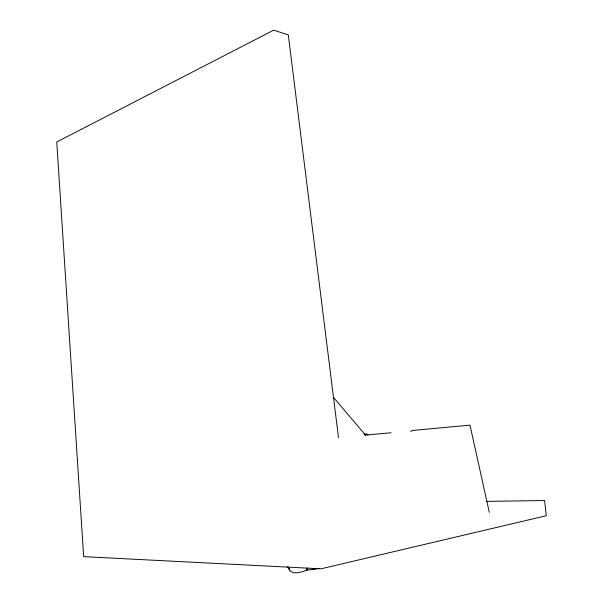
<?xml version="1.0" encoding="UTF-8"?>
<svg xmlns="http://www.w3.org/2000/svg" width="603" height="603" viewBox="0 0 603 603"><rect width="100%" height="100%" fill="white"/><g stroke="black" fill="none" stroke-linecap="round" stroke-linejoin="round"><path stroke-width="0.9" d="M307.206 567.928L306.264 570.272L302.894 571.591L297.143 572.85L293.45 572.752L289.787 570.785L288.407 567.348M410.658 431.665L412.09 430.504L469.986 425.145L489.312 512.354M307.832 569.549L306.264 570.272L319.002 568.471L317.133 568.395M364.611 435.095L391.159 432.773M363.941 434.054L366.632 433.836L367.988 435.132M486.591 501.372L544.584 500.543L546.25 515.731L320.977 568.825L83.659 556.644L56.75 141.999L273.709 30.15L288.294 34.914L338.532 437.861M312.52 568.878L314.849 569.3M287.058 566.782L288.98 568.599L289.787 570.785M333.715 397.648L365.629 435.238M288.34 567.069L288.98 568.599"/></g></svg>
